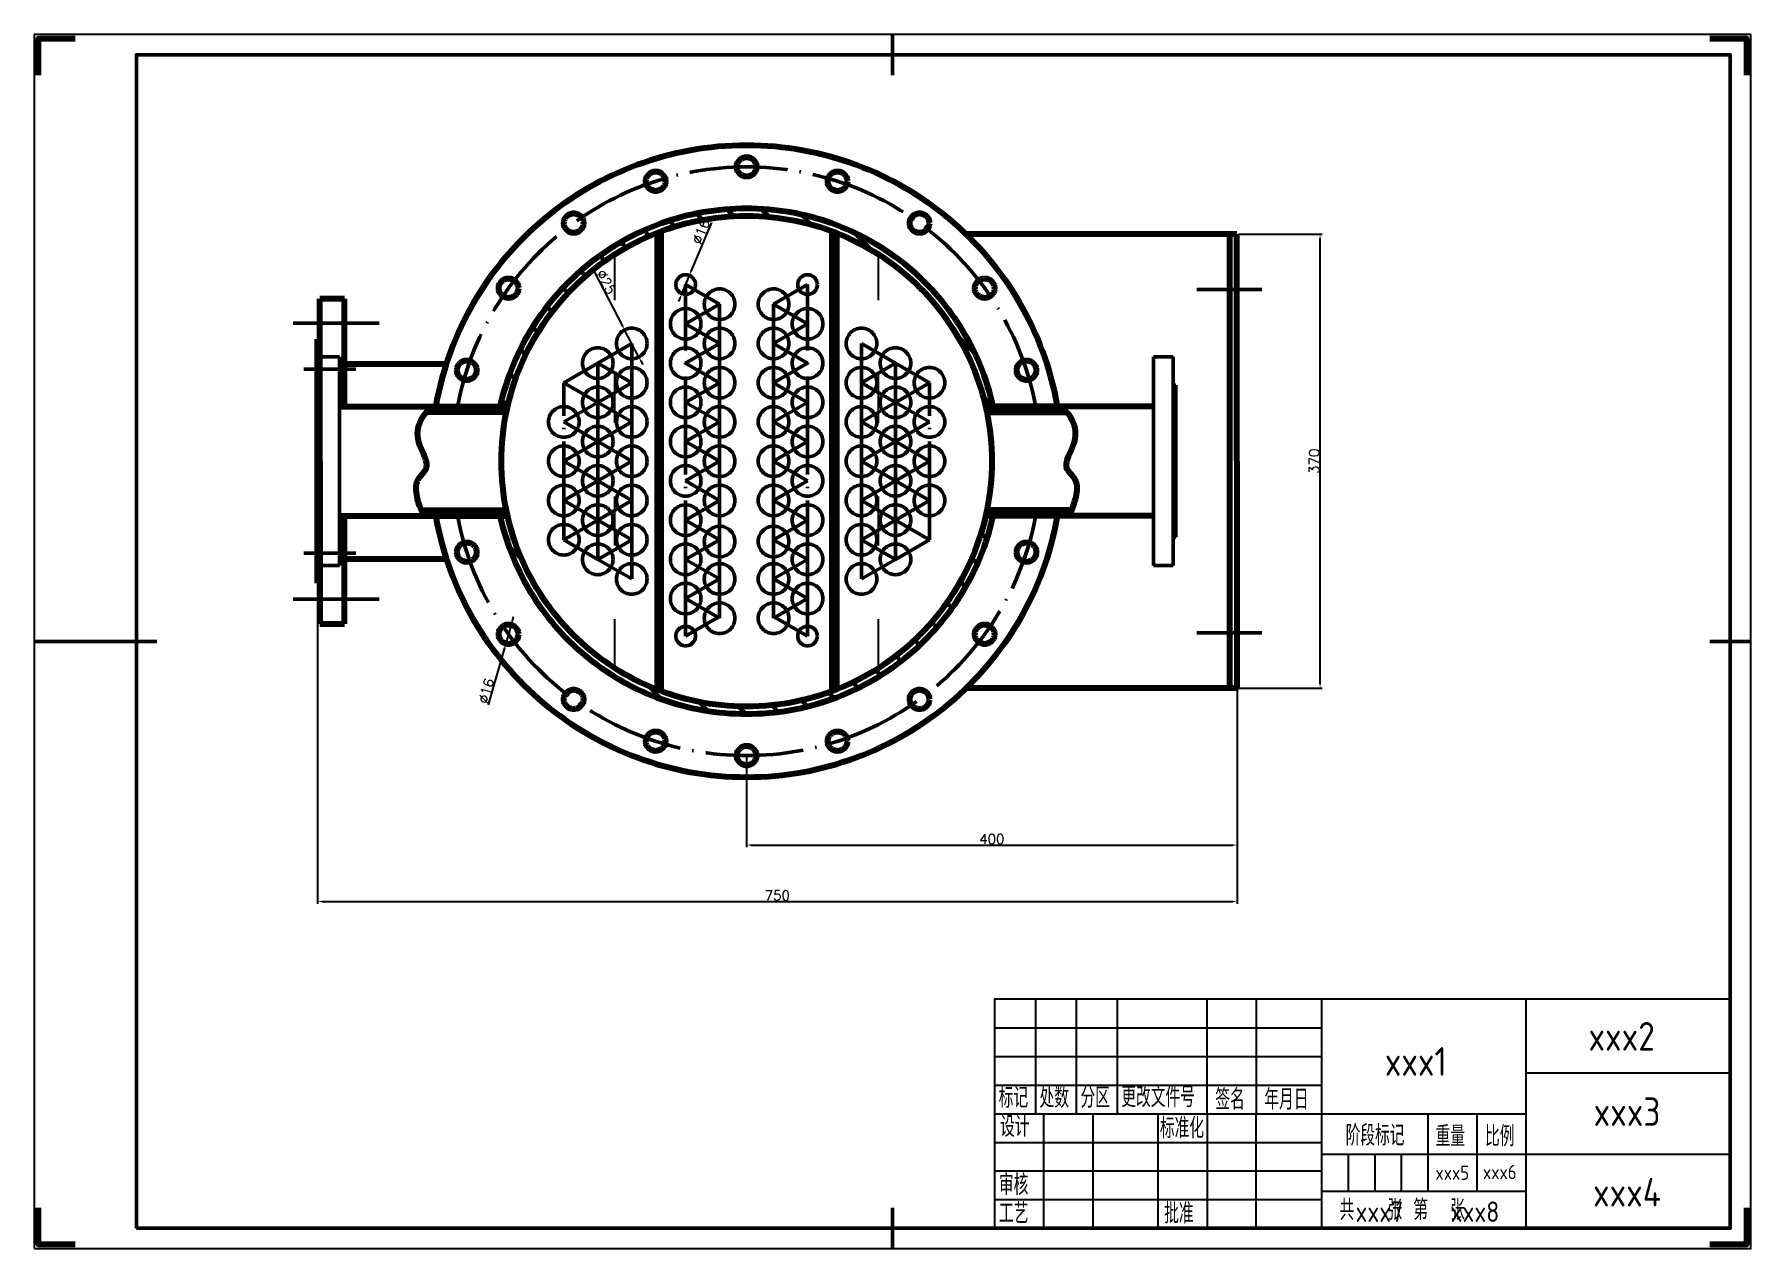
# Paper-space layout 'Gb A3 标题栏' of a CAD drawing. Extents: x -22 to 398, y -1 to 296.
# The model-space entities are those that its viewports show. They can reach past a viewport. Long polylines and large blocks are cut down to what shows.
import ezdxf
from ezdxf.enums import TextEntityAlignment as Align

# ---------------------------------------------------------------- set-up
doc = ezdxf.new("R2010")
doc.units = 0
doc.header["$LTSCALE"] = 0.3
doc.linetypes.add('ACAD_ISO03W100', pattern=[30, 12, -18])
doc.linetypes.add('ACAD_ISO04W100', pattern=[30, 24, -3, 0, -3])
doc.layers.get('0').update_dxf_attribs({"linetype": 'CONTINUOUS'})
doc.layers.get('Defpoints').update_dxf_attribs({"linetype": 'CONTINUOUS'})
for name, color, linetype, lineweight in [('中心线', 2, 'CONTINUOUS', 50), ('图框_内框线', 5, 'CONTINUOUS', 50), ('图框_角线', 5, 'CONTINUOUS', 200), ('标注', 212, 'CONTINUOUS', 50), ('细实线', 82, 'CONTINUOUS', 50), ('轮廓线', 160, 'CONTINUOUS', 100)]:
    doc.layers.add(name, color=color, linetype=linetype, lineweight=lineweight)
for name, color, linetype in [('图框_外框线', 7, 'CONTINUOUS'), ('图框_标题栏属性', 1, 'CONTINUOUS'), ('图框_标题栏文字', 6, 'CONTINUOUS'), ('图框_视口', 7, 'CONTINUOUS')]:
    doc.layers.add(name, color=color, linetype=linetype)
doc.styles.get("Standard").update_dxf_attribs({"font": 'txt.shx', "bigfont": 'gbcbig.shx'})
doc.styles.add('工程字', font='gbenor.shx', dxfattribs={"bigfont": 'gbcbig.shx'})
doc.dimstyles.new('GB-35', dxfattribs={"dimtxt": 3.5, "dimasz": 3.5, "dimexe": 1.75, "dimexo": 0.875, "dimgap": 0.875, "dimtad": 1, "dimdsep": 46, "dimtxsty": 'Standard', "dimcen": 3.5, "dimadec": 0, "dimazin": 0, "dimtfac": 0.7, "dimtmove": 0, "dimatfit": 3, "dimfxl": 0, "dimtzin": 0, "dimarcsym": 0})
pattern_1 = [(135, (3201.98, 286.9), (-28.2843, -28.2843), []), (135, (3201.98, 287.7), (-28.2843, -28.2843), [])]

# ---------------------------------------------------------------- blocks, each defined once
blk = doc.blocks.new('GB_A3 title block')
at = {"layer": '图框_内框线'}
for points in [[(185, 292), (185, 282)], [(-25, 143.5), (5, 143.5)], [(395, 143.5), (385, 143.5)], [(185, -5), (185, 5)]]:
    blk.add_lwpolyline(points, dxfattribs=at)
blk.add_lwpolyline([(0, 0), (390, 0), (390, 287), (0, 287)], close=True, dxfattribs=at)
at = {"layer": '图框_外框线'}
for p, q in [((220, 56), (220, 28)), ((230, 28), (230, 56)), ((240, 56), (240, 28)), ((262, 28), (262, 56)), ((274, 56), (274, 28)), ((290, 56), (290, 0)), ((340, 56), (340, 0)), ((210, 49), (290, 49)), ((210, 42), (290, 42)), ((340, 38), (390, 38)), ((210, 35), (290, 35)), ((210, 28), (340, 28)), ((222, 0), (222, 28)), ((234, 28), (234, 0)), ((250, 0), (250, 28)), ((262, 28), (262, 0)), ((274, 0), (274, 28)), ((316, 28), (316, 9)), ((328, 28), (328, 9)), ((210, 21), (290, 21)), ((390, 18), (290, 18)), ((296.5, 18), (296.5, 9)), ((303, 18), (303, 9)), ((309.5, 18), (309.5, 9)), ((210, 14), (290, 14)), ((340, 9), (290, 9)), ((210, 7), (290, 7))]:
    blk.add_line(p, q, dxfattribs=at)
blk.add_lwpolyline([(-25, -5), (395, -5), (395, 292), (-25, 292)], close=True, dxfattribs=at)
blk.add_lwpolyline([(390, 56), (210, 56), (210, 0), (390, 0), (390, 56)], dxfattribs=at)
at = {"layer": '图框_角线', "flags": 128}
for points in [[(-24, 282), (-24, 291), (-15, 291)], [(385, 291), (394, 291), (394, 282)], [(-15, -4), (-24, -4), (-24, 5)], [(394, 5), (394, -4), (385, -4)]]:
    blk.add_lwpolyline(points, dxfattribs=at)
at = {"layer": '图框_标题栏属性', "style": '工程字'}
for tag, p in [('XXX2', (363.43, 46.93)), ('XXX1', (313.04, 40.8)), ('XXX3', (364.75, 28.53)), ('XXX4', (364.75, 8.82))]:
    blk.add_attdef(tag, text='', height=7, dxfattribs=at).set_placement(p, align=Align.MIDDLE)
for tag, height, p in [('XXX5', 3.5, (321.98, 13.58)), ('XXX6', 3.5, (333.6, 13.74)), ('XXX7', 5, (304.15, 4.04)), ('XXX8', 5, (327.55, 4.04))]:
    blk.add_attdef(tag, text='', height=height, dxfattribs=at).set_placement(p, align=Align.MIDDLE_CENTER)
at = {"layer": '图框_标题栏文字', "style": '工程字'}
for s, p in [('标记', (211, 29.44)), ('处数', (221, 29.44)), ('分区', (231, 29.44)), ('更改文件号', (241, 29.59)), ('签名', (264, 29)), ('年月日', (276, 29)), ('设计', (211.33, 22.35)), ('标准化', (250.44, 22)), ('阶段标记', (295.89, 20.2)), ('重量', (317.89, 20)), ('比例', (330, 20)), ('审核', (211.05, 8.15)), ('工艺', (211.05, 1.15)), ('批准', (251.47, 1.15)), ('共   张 第  张', (294.4, 2))]:
    blk.add_text(s, height=5, dxfattribs=at).set_placement(p)
blk = doc.blocks.new('*D8')
at = {"layer": 'Defpoints', "color": 0}
for p in [(1194, 468.4), (1944, 382.9), (1944, 209)]:
    blk.add_point(p, dxfattribs=at)
at = {"layer": '标注', "color": 0, "lineweight": -2}
for p, q in [((1194, 467.5), (1194, 207.2)), ((1944, 382), (1944, 207.2)), ((1197.5, 209), (1940.5, 209))]:
    blk.add_line(p, q, dxfattribs=at)
at = {"layer": '标注', "color": 0}
for points in [[(1197.5, 209.6), (1197.5, 208.4), (1194, 209)], [(1940.5, 209.6), (1940.5, 208.4), (1944, 209)]]:
    blk.add_solid(points, dxfattribs=at)
at = {"layer": '标注', "color": 0, "lineweight": 50, "insert": (1569, 213.9), "char_height": 8, "attachment_point": 5}
blk.add_mtext('750', dxfattribs=at)
blk = doc.blocks.new('*D9')
at = {"layer": 'Defpoints', "color": 0}
for p in [(1944, 382.9), (1544, 327.9), (1944, 255)]:
    blk.add_point(p, dxfattribs=at)
at = {"layer": '标注', "color": 0, "lineweight": -2}
for p, q in [((1944, 382), (1944, 253.2)), ((1544, 327), (1544, 253.2)), ((1547.5, 255), (1940.5, 255))]:
    blk.add_line(p, q, dxfattribs=at)
at = {"layer": '标注', "color": 0}
for points in [[(1547.5, 255.6), (1547.5, 254.4), (1544, 255)], [(1940.5, 255.6), (1940.5, 254.4), (1944, 255)]]:
    blk.add_solid(points, dxfattribs=at)
at = {"layer": '标注', "color": 0, "lineweight": 50, "insert": (1744, 259.9), "char_height": 8, "attachment_point": 5}
blk.add_mtext('400', dxfattribs=at)
blk = doc.blocks.new('*D10')
at = {"layer": 'Defpoints', "color": 0}
for p in [(1944, 752.9), (2011.7, 752.9), (1938, 382.9)]:
    blk.add_point(p, dxfattribs=at)
at = {"layer": '标注', "color": 0, "lineweight": -2}
for p, q in [((1944.8, 752.9), (2013.5, 752.9)), ((2011.7, 386.4), (2011.7, 749.4)), ((1938.8, 382.9), (2013.5, 382.9))]:
    blk.add_line(p, q, dxfattribs=at)
at = {"layer": '标注', "color": 0}
for points in [[(2011.2, 749.4), (2012.3, 749.4), (2011.7, 752.9)], [(2011.2, 386.4), (2012.3, 386.4), (2011.7, 382.9)]]:
    blk.add_solid(points, dxfattribs=at)
at = {"layer": '标注', "color": 0, "lineweight": 50, "insert": (2006.9, 567.9), "char_height": 8, "attachment_point": 5, "rotation": 90}
blk.add_mtext('370', dxfattribs=at)
blk = doc.blocks.new('*D11')
at = {"layer": 'Defpoints', "color": 0}
for p in [(1444.4, 675), (1456.1, 652.8)]:
    blk.add_point(p, dxfattribs=at)
at = {"layer": '标注', "color": 0, "lineweight": -2}
for p, q in [((1419.8, 722), (1442.8, 678.1)), ((1456.1, 652.8), (1444.4, 675)), ((1457.7, 649.7), (1459.3, 646.7))]:
    blk.add_line(p, q, dxfattribs=at)
at = {"layer": '标注', "color": 0}
for points in [[(1443.3, 678.4), (1442.3, 677.8), (1444.4, 675)], [(1458.2, 650), (1457.2, 649.5), (1456.1, 652.8)]]:
    blk.add_solid(points, dxfattribs=at)
at = {"layer": '标注', "color": 0, "lineweight": 50, "insert": (1429.4, 714), "char_height": 8, "attachment_point": 5, "rotation": 297.7016}
blk.add_mtext('∅25', dxfattribs=at)
blk = doc.blocks.new('*D12')
at = {"layer": 'Defpoints', "color": 0}
for p in [(1352, 434.5), (1347.6, 419.1)]:
    blk.add_point(p, dxfattribs=at)
at = {"layer": '标注', "color": 0, "lineweight": -2}
for p, q in [((1352, 434.5), (1347.6, 419.1)), ((1352.9, 437.9), (1353.9, 441.3)), ((1333.5, 369.4), (1346.7, 415.8))]:
    blk.add_line(p, q, dxfattribs=at)
at = {"layer": '标注', "color": 0}
for points in [[(1352.4, 438.1), (1353.5, 437.8), (1352, 434.5)], [(1346.1, 415.9), (1347.2, 415.6), (1347.6, 419.1)]]:
    blk.add_solid(points, dxfattribs=at)
at = {"layer": '标注', "color": 0, "lineweight": 50, "insert": (1331.6, 380.6), "char_height": 8, "attachment_point": 5, "rotation": 74.1825}
blk.add_mtext('∅16', dxfattribs=at)
blk = doc.blocks.new('*D13')
at = {"layer": 'Defpoints', "color": 0}
for p in [(1497.3, 719.3), (1491.2, 704.5)]:
    blk.add_point(p, dxfattribs=at)
at = {"layer": '标注', "color": 0, "lineweight": -2}
for p, q in [((1515.2, 762.6), (1498.6, 722.5)), ((1491.2, 704.5), (1497.3, 719.3)), ((1489.9, 701.3), (1488.5, 698.1))]:
    blk.add_line(p, q, dxfattribs=at)
at = {"layer": '标注', "color": 0}
for points in [[(1498.1, 722.8), (1499.2, 722.3), (1497.3, 719.3)], [(1489.3, 701.5), (1490.4, 701.1), (1491.2, 704.5)]]:
    blk.add_solid(points, dxfattribs=at)
at = {"layer": '标注', "color": 0, "lineweight": 50, "insert": (1506.8, 755), "char_height": 8, "attachment_point": 5, "rotation": 67.5579}
blk.add_mtext('∅16', dxfattribs=at)

msp = doc.modelspace()

# ---------------------------------------------------------------- hatches: boundary and pattern name
at = {"layer": '细实线', "lineweight": 50}
h = msp.add_hatch(dxfattribs=at)
h.set_pattern_fill('JIS_LC_20', color=256, angle=90, style=0)
h.set_pattern_definition([(135, (3201.98, 286.901), (-14.14214, -14.14214), []), (135, (3201.98, 287.301), (-14.14214, -14.14214), [])])
h.paths.add_polyline_path([(1745.097, 523.415), (1738.948, 523.415, -0.34992116), (1543.961, 367.915, -0.34992116), (1348.975, 523.415), (1342.825, 523.415, 0.80293871)])
h.paths.add_polyline_path([(1342.825, 612.415), (1348.975, 612.415, -0.34992116), (1543.961, 767.915, -0.08790259), (1612.674, 755.741), (1612.674, 757.214), (1613.674, 756.845), (1613.674, 755.372, -0.00535636), (1617.674, 753.836), (1617.674, 755.309), (1618.674, 754.909), (1618.674, 753.436, -0.24566299), (1738.948, 612.415), (1745.097, 612.415, 0.80293871)])
h = msp.add_hatch(dxfattribs=at)
h.set_pattern_fill('JIS_LC_20', color=256, scale=2, angle=90, style=0)
h.set_pattern_definition(pattern_1)
h.paths.add_polyline_path([(1470.249, 753.836), (1470.249, 567.915), (1470.249, 381.995, 0.00535636), (1474.249, 380.458), (1474.249, 755.372, 0.00535636)])
h = msp.add_hatch(dxfattribs=at)
h.set_pattern_fill('JIS_LC_20', color=256, scale=2, angle=90, style=0)
h.set_pattern_definition(pattern_1)
h.paths.add_polyline_path([(1613.674, 755.372), (1613.674, 380.458, 0.00535636), (1617.674, 381.995), (1617.674, 753.836, 0.00535636)])

# ---------------------------------------------------------------- linework, layer by layer
at = {"linetype": 'ACAD_ISO03W100'}
for p, q in [((1436.503, 399.236), (1436.503, 736.595)), ((1651.419, 399.236), (1651.419, 736.595))]:
    msp.add_line(p, q, dxfattribs=at)
at = {"layer": '中心线', "linetype": 'ACAD_ISO04W100', "lineweight": 50}
for p, q in [((1964.331, 707.915), (1911.093, 707.915)), ((1174.002, 680.415), (1244.129, 680.415)), ((1182.692, 642.915), (1225.316, 642.915)), ((1182.692, 492.915), (1225.316, 492.915)), ((1174.002, 455.415), (1244.129, 455.415)), ((1964.331, 427.915), (1911.093, 427.915))]:
    msp.add_line(p, q, dxfattribs=at)
at = {"layer": '中心线', "linetype": 'ACAD_ISO04W100'}
msp.add_circle((1543.961, 567.915), 0.00025, dxfattribs=at)
for start, end in [(9.594068, 170.405932), (189.594068, 350.405932)]:
    msp.add_arc((1543.961, 567.915), 240, start, end, dxfattribs=at)
at = {"layer": '细实线', "linetype": 'ACAD_ISO04W100'}
for p, q in [((1494.249, 711.915), (1521.961, 695.915)), ((1593.674, 711.915), (1565.961, 695.915)), ((1494.249, 679.915), (1521.961, 695.915)), ((1521.961, 695.915), (1521.961, 663.915)), ((1565.961, 695.915), (1565.961, 663.915)), ((1593.674, 679.915), (1565.961, 695.915)), ((1494.249, 679.915), (1521.961, 663.915)), ((1494.249, 455.915), (1494.249, 679.915)), ((1593.674, 679.915), (1565.961, 663.915)), ((1593.674, 455.915), (1593.674, 679.915)), ((1422.536, 647.915), (1450.249, 663.915)), ((1450.249, 663.915), (1450.249, 631.915)), ((1494.249, 647.915), (1521.961, 663.915)), ((1521.961, 663.915), (1521.961, 631.915)), ((1565.961, 663.915), (1565.961, 631.915)), ((1593.674, 647.915), (1565.961, 663.915)), ((1637.674, 663.915), (1637.674, 631.915)), ((1665.387, 647.915), (1637.674, 663.915)), ((1394.823, 631.915), (1422.536, 647.915)), ((1422.536, 647.915), (1450.249, 631.915)), ((1422.536, 647.915), (1422.536, 615.915)), ((1494.249, 647.915), (1521.961, 631.915)), ((1593.674, 647.915), (1565.961, 631.915)), ((1665.387, 647.915), (1637.674, 631.915)), ((1665.387, 647.915), (1665.387, 615.915)), ((1693.1, 631.915), (1665.387, 647.915)), ((1394.823, 631.915), (1422.536, 615.915)), ((1394.823, 503.915), (1394.823, 631.915)), ((1422.536, 615.915), (1450.249, 631.915)), ((1450.249, 631.915), (1450.249, 599.915)), ((1494.249, 615.915), (1521.961, 631.915)), ((1521.961, 631.915), (1521.961, 599.915)), ((1565.961, 631.915), (1565.961, 599.915)), ((1593.674, 615.915), (1565.961, 631.915)), ((1637.674, 631.915), (1637.674, 599.915)), ((1665.387, 615.915), (1637.674, 631.915)), ((1693.1, 631.915), (1665.387, 615.915)), ((1693.1, 503.915), (1693.1, 631.915)), ((1394.823, 599.915), (1422.536, 615.915)), ((1422.536, 615.915), (1450.249, 599.915)), ((1422.536, 615.915), (1422.536, 583.915)), ((1494.249, 615.915), (1521.961, 599.915)), ((1593.674, 615.915), (1565.961, 599.915)), ((1665.387, 615.915), (1637.674, 599.915)), ((1665.387, 615.915), (1665.387, 583.915)), ((1693.1, 599.915), (1665.387, 615.915)), ((1394.823, 599.915), (1422.536, 583.915)), ((1422.536, 583.915), (1450.249, 599.915)), ((1450.249, 599.915), (1450.249, 567.915)), ((1494.249, 583.915), (1521.961, 599.915)), ((1521.961, 599.915), (1521.961, 567.915)), ((1565.961, 599.915), (1565.961, 567.915)), ((1593.674, 583.915), (1565.961, 599.915)), ((1637.674, 599.915), (1637.674, 567.915)), ((1665.387, 583.915), (1637.674, 599.915)), ((1693.1, 599.915), (1665.387, 583.915)), ((1394.823, 567.915), (1422.536, 583.915)), ((1422.536, 583.915), (1450.249, 567.915)), ((1422.536, 583.915), (1422.536, 551.915)), ((1494.249, 583.915), (1521.961, 567.915)), ((1593.674, 583.915), (1565.961, 567.915)), ((1665.387, 583.915), (1637.674, 567.915)), ((1665.387, 583.915), (1665.387, 551.915)), ((1693.1, 567.915), (1665.387, 583.915)), ((1394.823, 567.915), (1422.536, 551.915)), ((1422.536, 551.915), (1450.249, 567.915)), ((1450.249, 567.915), (1450.249, 535.915)), ((1494.249, 551.915), (1521.961, 567.915)), ((1521.961, 567.915), (1521.961, 535.915)), ((1565.961, 567.915), (1565.961, 535.915)), ((1593.674, 551.915), (1565.961, 567.915)), ((1637.674, 567.915), (1637.674, 535.915)), ((1665.387, 551.915), (1637.674, 567.915)), ((1693.1, 567.915), (1665.387, 551.915)), ((1394.823, 535.915), (1422.536, 551.915)), ((1422.536, 551.915), (1450.249, 535.915)), ((1422.536, 551.915), (1422.536, 519.915)), ((1494.249, 551.915), (1521.961, 535.915)), ((1593.674, 551.915), (1565.961, 535.915)), ((1665.387, 551.915), (1637.674, 535.915)), ((1665.387, 551.915), (1665.387, 519.915)), ((1693.1, 535.915), (1665.387, 551.915)), ((1394.823, 535.915), (1422.536, 519.915)), ((1422.536, 519.915), (1450.249, 535.915)), ((1450.249, 535.915), (1450.249, 503.915)), ((1494.249, 519.915), (1521.961, 535.915)), ((1521.961, 535.915), (1521.961, 503.915)), ((1565.961, 535.915), (1565.961, 503.915)), ((1593.674, 519.915), (1565.961, 535.915)), ((1637.674, 535.915), (1637.674, 503.915)), ((1665.387, 519.915), (1637.674, 535.915)), ((1693.1, 535.915), (1665.387, 519.915)), ((1394.823, 503.915), (1422.536, 519.915)), ((1422.536, 519.915), (1450.249, 503.915)), ((1422.536, 519.915), (1422.536, 487.915)), ((1494.249, 519.915), (1521.961, 503.915)), ((1593.674, 519.915), (1565.961, 503.915)), ((1665.387, 519.915), (1637.674, 503.915)), ((1665.387, 519.915), (1665.387, 487.915)), ((1693.1, 503.915), (1665.387, 519.915)), ((1394.823, 503.915), (1422.536, 487.915)), ((1422.536, 487.915), (1450.249, 503.915)), ((1450.249, 503.915), (1450.249, 471.915)), ((1494.249, 487.915), (1521.961, 503.915)), ((1521.961, 503.915), (1521.961, 471.915)), ((1565.961, 503.915), (1565.961, 471.915)), ((1593.674, 487.915), (1565.961, 503.915)), ((1637.674, 503.915), (1637.674, 471.915)), ((1665.387, 487.915), (1637.674, 503.915)), ((1693.1, 503.915), (1665.387, 487.915)), ((1422.536, 487.915), (1450.249, 471.915)), ((1494.249, 487.915), (1521.961, 471.915)), ((1593.674, 487.915), (1565.961, 471.915)), ((1665.387, 487.915), (1637.674, 471.915)), ((1494.249, 455.915), (1521.961, 471.915)), ((1521.961, 471.915), (1521.961, 439.915)), ((1565.961, 471.915), (1565.961, 439.915)), ((1593.674, 455.915), (1565.961, 471.915)), ((1494.249, 455.915), (1521.961, 439.915)), ((1593.674, 455.915), (1565.961, 439.915)), ((1494.249, 425.388), (1521.961, 441.388)), ((1593.674, 425.388), (1565.961, 441.388))]:
    msp.add_line(p, q, dxfattribs=at)
at = {"layer": '细实线', "color": 3, "linetype": 'ACAD_ISO04W100'}
for p, q in [((1494.249, 679.915), (1494.249, 711.915)), ((1593.674, 679.915), (1593.674, 711.915)), ((1494.249, 425.388), (1494.249, 455.915)), ((1593.674, 425.388), (1593.674, 455.915))]:
    msp.add_line(p, q, dxfattribs=at)
at = {"layer": '细实线', "color": 4}
for centre in [(1494.249, 711.915), (1593.674, 711.915), (1494.249, 425.388), (1593.674, 425.388)]:
    msp.add_circle(centre, 8, dxfattribs=at)
at = {"layer": '细实线', "color": 0, "linetype": 'ByBlock'}
for centre in [(1521.961, 695.915), (1565.961, 695.915), (1494.249, 679.915), (1593.674, 679.915), (1450.249, 663.915), (1521.961, 663.915), (1565.961, 663.915), (1637.674, 663.915), (1422.536, 647.915), (1494.249, 647.915), (1593.674, 647.915), (1665.387, 647.915), (1450.249, 631.915), (1521.961, 631.915), (1565.961, 631.915), (1637.674, 631.915), (1693.1, 631.915), (1422.536, 615.915), (1494.249, 615.915), (1593.674, 615.915), (1665.387, 615.915), (1394.823, 599.915), (1450.249, 599.915), (1521.961, 599.915), (1565.961, 599.915), (1637.674, 599.915), (1693.1, 599.915), (1422.536, 583.915), (1494.249, 583.915), (1593.674, 583.915), (1665.387, 583.915), (1394.823, 567.915), (1450.249, 567.915), (1521.961, 567.915), (1565.961, 567.915), (1637.674, 567.915), (1693.1, 567.915), (1422.536, 551.915), (1494.249, 551.915), (1593.674, 551.915), (1665.387, 551.915), (1394.823, 535.915), (1450.249, 535.915), (1521.961, 535.915), (1565.961, 535.915), (1637.674, 535.915), (1693.1, 535.915), (1422.536, 519.915), (1494.249, 519.915), (1593.674, 519.915), (1665.387, 519.915), (1394.823, 503.915), (1450.249, 503.915), (1521.961, 502.442), (1565.961, 502.442), (1637.674, 503.915), (1422.536, 487.915), (1494.249, 487.915), (1593.674, 487.915), (1665.387, 487.915), (1450.249, 471.915), (1521.961, 471.915), (1565.961, 471.915), (1637.674, 471.915), (1494.249, 455.915), (1593.674, 455.915), (1521.961, 439.915), (1565.961, 439.915)]:
    msp.add_circle(centre, 12.5, dxfattribs=at)
at = {"layer": '轮廓线', "lineweight": 50}
for p, q in [((1470.249, 567.915), (1470.249, 753.836)), ((1195.961, 567.915), (1195.961, 652.915)), ((1195.961, 652.915), (1211.961, 652.915)), ((1211.961, 652.915), (1211.961, 567.915)), ((1891.961, 652.915), (1875.961, 652.915)), ((1875.961, 652.915), (1875.961, 567.915)), ((1891.961, 567.915), (1891.961, 652.915)), ((1193.961, 567.915), (1193.961, 629.915)), ((1193.961, 629.915), (1195.961, 629.915)), ((1893.961, 629.915), (1891.961, 629.915)), ((1893.961, 567.915), (1893.961, 629.915)), ((1193.961, 567.915), (1193.961, 505.915)), ((1195.961, 567.915), (1195.961, 482.915)), ((1211.961, 482.915), (1211.961, 567.915)), ((1470.249, 567.915), (1470.249, 381.995)), ((1875.961, 482.915), (1875.961, 567.915)), ((1891.961, 567.915), (1891.961, 482.915)), ((1893.961, 567.915), (1893.961, 505.915)), ((1193.961, 505.915), (1195.961, 505.915)), ((1893.961, 505.915), (1891.961, 505.915)), ((1195.961, 482.915), (1211.961, 482.915)), ((1891.961, 482.915), (1875.961, 482.915))]:
    msp.add_line(p, q, dxfattribs=at)
at = {"layer": '轮廓线'}
for p, q in [((1474.249, 380.458), (1474.249, 755.372)), ((1613.674, 380.466), (1613.674, 755.372)), ((1617.674, 381.995), (1617.674, 753.836))]:
    msp.add_line(p, q, dxfattribs=at)
at = {"layer": '轮廓线', "lineweight": 100}
for p, q in [((1943.961, 752.915), (1723.074, 752.915)), ((1937.961, 752.915), (1937.961, 382.915)), ((1943.961, 567.915), (1943.961, 752.915)), ((1195.961, 567.915), (1195.961, 700.415)), ((1215.961, 700.415), (1195.961, 700.415)), ((1215.961, 612.415), (1215.961, 700.415)), ((1193.961, 567.915), (1193.961, 667.415)), ((1193.961, 667.415), (1195.961, 667.415)), ((1215.961, 647.415), (1299.041, 647.415)), ((1211.961, 612.415), (1348.975, 612.415)), ((1348.002, 607.915), (1282.908, 607.915)), ((1875.961, 612.415), (1738.948, 612.415)), ((1739.92, 607.915), (1805.014, 607.915)), ((1193.961, 468.415), (1193.961, 567.915)), ((1195.961, 567.915), (1195.961, 435.415)), ((1943.961, 567.915), (1943.961, 382.915)), ((1211.961, 523.415), (1348.975, 523.415)), ((1215.961, 435.415), (1215.961, 523.415)), ((1278.805, 527.915), (1348.002, 527.915)), ((1875.961, 523.415), (1738.948, 523.415)), ((1809.117, 527.915), (1739.92, 527.915)), ((1215.961, 488.415), (1299.041, 488.415)), ((1193.961, 468.415), (1195.961, 468.415)), ((1195.961, 435.415), (1215.961, 435.415)), ((1943.961, 382.915), (1723.074, 382.915))]:
    msp.add_line(p, q, dxfattribs=at)
for centre, radius in [((1543.961, 807.915), 8), ((1469.797, 796.169), 8), ((1618.125, 796.169), 8), ((1402.893, 762.079), 8), ((1685.03, 762.079), 8), ((1543.961, 567.915), 200), ((1349.797, 708.984), 8), ((1738.125, 708.984), 8), ((1315.708, 642.079), 8), ((1772.215, 642.079), 8), ((1315.708, 493.751), 8), ((1772.215, 493.751), 8), ((1349.797, 426.847), 8), ((1738.125, 426.847), 8), ((1402.893, 373.751), 8), ((1685.03, 373.751), 8), ((1469.797, 339.662), 8), ((1618.125, 339.662), 8), ((1543.961, 327.915), 8)]:
    msp.add_circle(centre, radius, dxfattribs=at)
for start, end in [(9.98848, 170.048439), (189.951561, 350.048439)]:
    msp.add_arc((1543.961, 567.915), 257.5, start, end, dxfattribs=at)
at = {"layer": '轮廓线', "color": 5}
for start, end in [(12.475341, 167.524659), (192.475341, 347.524659)]:
    msp.add_arc((1543.961, 567.915), 206, start, end, dxfattribs=at)
at = {"layer": '轮廓线', "lineweight": 100}
for points in [[(1281.24, 523.415), (1277.811, 528.439), (1269.495, 551.856), (1290.32, 563.281), (1266.967, 587.998), (1283.084, 612.538), (1292.973, 612.538)], [(1806.683, 523.415), (1810.111, 528.439), (1818.427, 551.856), (1797.602, 563.281), (1820.956, 587.998), (1804.839, 612.538), (1794.949, 612.538)]]:
    msp.add_open_spline(points, degree=3, knots=[9.13690664, 9.13690664, 9.13690664, 9.13690664, 27.54661702, 42.37926805, 69.96732961, 99.63581233, 99.63581233, 99.63581233, 99.63581233], dxfattribs=at)

# ---------------------------------------------------------------- dimensions: what is measured, and where the dimension line sits
at = {"layer": '标注', "lineweight": 50}
for p1, p2, picture, middle in [((1491.195, 704.521), (1497.303, 719.31), '*D13', (1511.279, 753.149)), ((1456.059, 652.848), (1444.438, 674.983), '*D11', (1425.12, 711.774)), ((1351.978, 434.544), (1347.617, 419.15), '*D12', (1336.313, 379.251))]:
    dim = msp.add_diameter_dim_2p(p1=p1, p2=p2, dimstyle='GB-35', override={"dimtxt": 8}, dxfattribs=at)
    dim.commit()
    dim.dimension.update_dxf_attribs({"geometry": picture, "text_midpoint": middle, "dimtype": 163})
dim = msp.add_linear_dim(base=(2011.738, 752.915), p1=(1937.961, 382.915), p2=(1943.961, 752.915), angle=90, dimstyle='GB-35', override={"dimtxt": 8}, dxfattribs=at)
dim.commit()
dim.dimension.update_dxf_attribs({"geometry": '*D10', "text_midpoint": (2006.863, 567.915)})
for base, p1, picture, middle in [((1943.961, 209), (1193.961, 468.415), '*D8', (1568.961, 209)), ((1943.961, 255), (1543.961, 327.915), '*D9', (1743.961, 255))]:
    dim = msp.add_linear_dim(base=base, p1=p1, p2=(1943.961, 382.915), angle=180, dimstyle='GB-35', override={"dimtxt": 8}, dxfattribs=at)
    dim.commit()
    dim.dimension.update_dxf_attribs({"geometry": picture, "text_midpoint": middle, "dimtype": 160})

psp = doc.layouts.new('Gb A3 标题栏')

# ---------------------------------------------------------------- linework, layer by layer
at = {"layer": '图框_视口'}
psp.add_lwpolyline([(3, 291), (393, 291), (393, 60), (213, 60), (213, 4), (3, 4), (3, 291)], close=True, dxfattribs=at)

# ---------------------------------------------------------------- block references
psp.add_blockref('GB_A3 title block', (3, 4)).add_auto_attribs({'XXX1': 'xxx1', 'XXX2': 'xxx2', 'XXX3': 'xxx3', 'XXX4': 'xxx4', 'XXX5': 'xxx5', 'XXX6': 'xxx6', 'XXX7': 'xxx7', 'XXX8': 'xxx8'})

# ---------------------------------------------------------------- viewports
vp = psp.add_viewport(center=(198, 147.5), size=(390, 287), view_center_point=(1696.298, 420.94), view_height=956.66667, dxfattribs=at)
vp.dxf.flags = 0x10000  # cut along an outline
vp.dxf.clipping_boundary_handle = psp.add_lwpolyline([(3, 291), (393, 291), (393, 60), (213, 60), (213, 4), (3, 4), (3, 291)], format="xyb", close=True, dxfattribs={"invisible": 1}).dxf.handle

doc.saveas('drawing.dxf')
